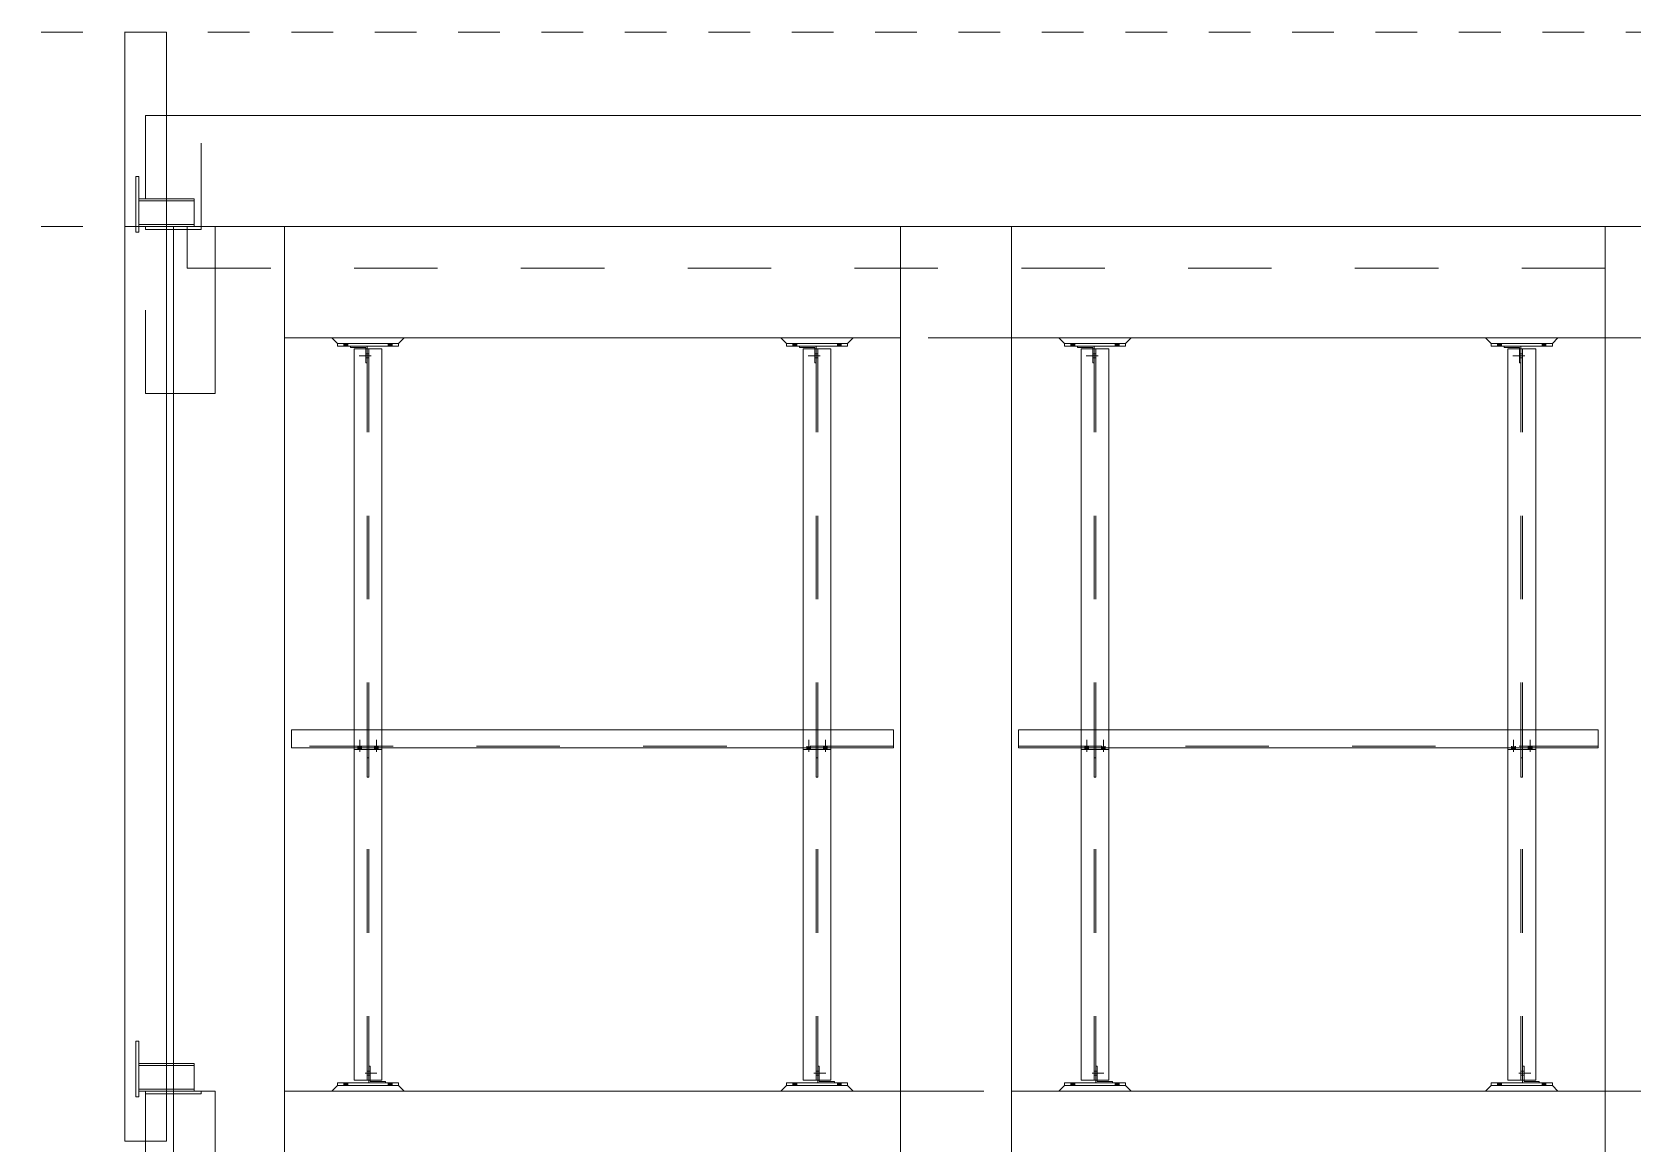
# Model space of a CAD drawing. Header units: millimetres. Extents: x 663313 to 1226001, y 1431724 to 1620898.
# Drawn here: x 663626.35 to 663632.11, y 1524679.43 to 1524683.43 of the extents above; entities that cross this region are included whole.
import ezdxf

# ---------------------------------------------------------------- set-up
doc = ezdxf.new("R2010")
doc.units = ezdxf.units.MM
for name, pattern in [('XKITLINE00', [0]), ('XKITLINE01', [4, 1, -1, 1, -1]), ('XKITLINE02', [4, 2, -2])]:
    doc.linetypes.add(name, pattern=pattern)
for name, color, linetype, lineweight in [('Bolt', 7, 'Continuous', 0), ('Part', 7, 'Continuous', 0), ('S-GRID', 7, 'Continuous', 9)]:
    doc.layers.add(name, color=color, linetype=linetype, lineweight=lineweight)

# ---------------------------------------------------------------- blocks, each defined once
blk = doc.blocks.new('*A20322505')
at = {"layer": 'S-GRID', "color": 7, "linetype": 'XKITLINE01', "lineweight": 0}
blk.add_line((486.810012, 230.525023), (601.986223, 230.525023), dxfattribs=at)
blk = doc.blocks.new('*A20332506')
at = {"layer": 'S-GRID', "color": 7, "linetype": 'XKITLINE01', "lineweight": 0}
blk.add_line((486.810012, 225.858356), (601.986223, 225.858356), dxfattribs=at)
blk = doc.blocks.new('*A20342507')
at = {"layer": 'Part', "color": 7, "linetype": 'XKITLINE02', "lineweight": 0}
for p, q in [((506.31605, 225.858356), (506.31605, 224.858356)), ((583.982697, 225.858356), (506.31605, 225.858356)), ((506.31605, 224.858356), (583.982697, 224.858356))]:
    blk.add_line(p, q, dxfattribs=at)
blk = doc.blocks.new('*A20352508')
at = {"layer": 'Part', "color": 7, "linetype": 'XKITLINE02', "lineweight": 0}
for p, q in [((505.31605, 228.525023), (505.31605, 225.858356)), ((505.31605, 228.525023), (505.81603, 228.525023)), ((506.649397, 228.525023), (506.649389, 228.525023)), ((506.649389, 225.858356), (506.649389, 228.525023)), ((505.316064, 225.858356), (505.31605, 225.858356)), ((505.31605, 225.858356), (505.81603, 225.858356)), ((506.649397, 225.858356), (506.649389, 225.858356)), ((526.082717, 225.858356), (523.41605, 225.858356))]:
    blk.add_line(p, q, dxfattribs=at)
at = {"layer": 'Part', "color": 7, "linetype": 'XKITLINE00', "lineweight": 0}
for p, q in [((565.816016, 228.525023), (505.81603, 228.525023)), ((505.81603, 225.858356), (523.41605, 225.858356)), ((565.816016, 225.858356), (526.082717, 225.858356))]:
    blk.add_line(p, q, dxfattribs=at)
blk = doc.blocks.new('*A20362509')
at = {"layer": 'Part', "color": 7, "linetype": 'XKITLINE00', "lineweight": 0}
for p, q in [((508.64945, 225.858356), (523.41605, 225.858356)), ((508.64945, 225.858356), (508.64945, 223.191689)), ((565.816016, 225.858356), (526.082717, 225.858356)), ((508.64945, 223.191689), (523.41605, 223.191689)), ((565.816016, 223.191689), (526.082717, 223.191689))]:
    blk.add_line(p, q, dxfattribs=at)
at = {"layer": 'Part', "color": 7, "linetype": 'XKITLINE02', "lineweight": 0}
for p, q in [((523.41605, 225.858356), (583.982697, 225.858356)), ((523.41605, 225.858356), (526.082717, 225.858356)), ((526.082717, 223.191689), (523.41605, 223.191689))]:
    blk.add_line(p, q, dxfattribs=at)
blk = doc.blocks.new('*A20372510')
at = {"layer": 'Part', "color": 7, "linetype": 'XKITLINE00', "lineweight": 0}
for p, q in [((523.249383, 213.791689), (508.81605, 213.791689)), ((508.81605, 213.791689), (508.81605, 213.358356)), ((523.249383, 213.791689), (523.249383, 213.358356)), ((523.249383, 213.358356), (508.81605, 213.358356))]:
    blk.add_line(p, q, dxfattribs=at)
at = {"layer": 'Part', "color": 7, "linetype": 'XKITLINE02', "lineweight": 0}
blk.add_line((523.249383, 213.398356), (508.81605, 213.398356), dxfattribs=at)
blk = doc.blocks.new('*A20392512')
at = {"layer": 'Part', "color": 7, "linetype": 'XKITLINE00', "lineweight": 0}
for p, q in [((508.649433, 205.125023), (508.649433, 202.458356)), ((508.649433, 205.125023), (523.41605, 205.125023)), ((565.816016, 205.125023), (526.082717, 205.125023))]:
    blk.add_line(p, q, dxfattribs=at)
at = {"layer": 'Part', "color": 7, "linetype": 'XKITLINE02', "lineweight": 0}
blk.add_line((523.41605, 205.125023), (526.082717, 205.125023), dxfattribs=at)
blk = doc.blocks.new('*A20402513')
at = {"layer": 'Part', "color": 7, "linetype": 'XKITLINE00', "lineweight": 0}
for p, q in [((510.316116, 222.925023), (510.982783, 222.925023)), ((510.316116, 222.925023), (510.316116, 213.791689)), ((510.982783, 222.925023), (510.982783, 213.791689)), ((510.316116, 213.318356), (510.316116, 205.391689)), ((510.982783, 213.318356), (510.982783, 205.391689)), ((510.316116, 205.391689), (510.982783, 205.391689))]:
    blk.add_line(p, q, dxfattribs=at)
at = {"layer": 'Part', "color": 7, "linetype": 'XKITLINE02', "lineweight": 0}
for p, q in [((510.62945, 222.925023), (510.62945, 205.391689)), ((510.66945, 222.925023), (510.66945, 205.391689)), ((510.316116, 213.791689), (510.316116, 213.318356)), ((510.982783, 213.791689), (510.982783, 213.318356))]:
    blk.add_line(p, q, dxfattribs=at)
blk = doc.blocks.new('*A20412514')
at = {"layer": 'Part', "color": 7, "linetype": 'XKITLINE00', "lineweight": 0}
for p, q in [((521.082717, 222.925023), (521.749383, 222.925023)), ((521.082717, 222.925023), (521.082717, 213.791689)), ((521.749383, 222.925023), (521.749383, 213.791689)), ((521.082717, 213.318356), (521.082717, 205.391689)), ((521.749383, 213.318356), (521.749383, 205.391689)), ((521.082717, 205.391689), (521.749383, 205.391689))]:
    blk.add_line(p, q, dxfattribs=at)
at = {"layer": 'Part', "color": 7, "linetype": 'XKITLINE02', "lineweight": 0}
for p, q in [((521.39605, 222.925023), (521.39605, 205.391689)), ((521.43605, 222.925023), (521.43605, 205.391689)), ((521.082717, 213.791689), (521.082717, 213.318356)), ((521.749383, 213.791689), (521.749383, 213.318356))]:
    blk.add_line(p, q, dxfattribs=at)
blk = doc.blocks.new('*A20432516')
at = {"layer": 'Part', "color": 7, "linetype": 'XKITLINE00', "lineweight": 0}
for p, q in [((528.416067, 222.925023), (527.7494, 222.925023)), ((527.7494, 222.925023), (527.7494, 213.791689)), ((528.416067, 222.925023), (528.416067, 213.791689)), ((527.7494, 213.318356), (527.7494, 205.391689)), ((528.416067, 213.318356), (528.416067, 205.391689)), ((528.416067, 205.391689), (527.7494, 205.391689))]:
    blk.add_line(p, q, dxfattribs=at)
at = {"layer": 'Part', "color": 7, "linetype": 'XKITLINE02', "lineweight": 0}
for p, q in [((528.062734, 222.925023), (528.062734, 205.391689)), ((528.102734, 222.925023), (528.102734, 205.391689)), ((527.7494, 213.791689), (527.7494, 213.318356)), ((528.416067, 213.791689), (528.416067, 213.318356))]:
    blk.add_line(p, q, dxfattribs=at)
blk = doc.blocks.new('*A20452518')
at = {"layer": 'Part', "color": 7, "linetype": 'XKITLINE00', "lineweight": 0}
for p, q in [((537.982717, 222.925023), (537.982717, 213.791689)), ((538.649384, 222.925023), (537.982717, 222.925023)), ((538.649384, 222.925023), (538.649384, 213.791689)), ((537.982717, 213.318356), (537.982717, 205.391689)), ((538.649384, 213.318356), (538.649384, 205.391689)), ((538.649384, 205.391689), (537.982717, 205.391689))]:
    blk.add_line(p, q, dxfattribs=at)
at = {"layer": 'Part', "color": 7, "linetype": 'XKITLINE02', "lineweight": 0}
for p, q in [((538.296051, 222.925023), (538.296051, 205.391689)), ((538.336051, 222.925023), (538.336051, 205.391689)), ((537.982717, 213.791689), (537.982717, 213.318356)), ((538.649384, 213.791689), (538.649384, 213.318356))]:
    blk.add_line(p, q, dxfattribs=at)
blk = doc.blocks.new('*A20482521')
at = {"layer": 'Part', "color": 7, "linetype": 'XKITLINE00', "lineweight": 0}
for p, q in [((523.41605, 225.858356), (523.41605, 163.791689)), ((526.082717, 225.858356), (523.41605, 225.858356)), ((526.082717, 225.858356), (526.082717, 163.791689))]:
    blk.add_line(p, q, dxfattribs=at)
blk = doc.blocks.new('*A20502523')
at = {"layer": 'Part', "color": 7, "linetype": 'XKITLINE00', "lineweight": 0}
for p, q in [((505.982716, 225.858356), (505.982716, 163.791689)), ((508.649383, 225.858356), (505.982716, 225.858356)), ((508.649383, 163.791689), (508.649383, 225.858356))]:
    blk.add_line(p, q, dxfattribs=at)
blk = doc.blocks.new('*A20522525')
at = {"layer": 'Part', "color": 7, "linetype": 'XKITLINE00', "lineweight": 0}
for p, q in [((504.81603, 230.525023), (504.81603, 203.925023)), ((505.81603, 230.525023), (504.81603, 230.525023)), ((505.81603, 203.925023), (505.81603, 230.525023)), ((504.81603, 203.925023), (505.81603, 203.925023))]:
    blk.add_line(p, q, dxfattribs=at)
blk = doc.blocks.new('*A20542527')
at = {"layer": 'Part', "color": 7, "linetype": 'XKITLINE00', "lineweight": 0}
for p, q in [((540.316051, 225.858356), (540.316051, 163.791689)), ((542.982717, 225.858356), (540.316051, 225.858356))]:
    blk.add_line(p, q, dxfattribs=at)
blk = doc.blocks.new('*A21182591')
at = {"layer": 'Part', "color": 7, "linetype": 'XKITLINE00', "lineweight": 0}
for p, q in [((509.916116, 205.325023), (511.382783, 205.325023)), ((509.916116, 205.325023), (509.916116, 205.258356)), ((509.916116, 205.258356), (511.382783, 205.258356)), ((511.382783, 205.258356), (511.382783, 205.325023))]:
    blk.add_line(p, q, dxfattribs=at)
blk = doc.blocks.new('*A21192592')
at = {"layer": 'Part', "color": 7, "linetype": 'XKITLINE00', "lineweight": 0}
for p, q in [((509.916116, 205.258356), (509.782783, 205.125023)), ((511.382783, 205.258356), (509.916116, 205.258356)), ((511.516116, 205.125023), (511.382783, 205.258356))]:
    blk.add_line(p, q, dxfattribs=at)
at = {"layer": 'Part', "color": 7, "linetype": 'XKITLINE02', "lineweight": 0}
blk.add_line((509.782783, 205.125023), (511.516116, 205.125023), dxfattribs=at)
blk = doc.blocks.new('*A21202593')
at = {"layer": 'Part', "color": 7, "linetype": 'XKITLINE02', "lineweight": 0}
for p, q in [((510.66945, 205.391689), (510.66945, 205.725023)), ((510.66945, 205.725023), (510.702783, 205.725023)), ((510.702783, 205.725023), (510.702783, 205.391689)), ((511.06945, 205.325023), (510.66945, 205.325023))]:
    blk.add_line(p, q, dxfattribs=at)
at = {"layer": 'Part', "color": 7, "linetype": 'XKITLINE00', "lineweight": 0}
for p, q in [((510.66945, 205.325023), (510.66945, 205.391689)), ((510.702783, 205.391689), (510.702783, 205.358356)), ((510.702783, 205.358356), (511.06945, 205.358356)), ((511.06945, 205.358356), (511.06945, 205.325023))]:
    blk.add_line(p, q, dxfattribs=at)
blk = doc.blocks.new('*A21212594')
at = {"layer": 'Bolt', "color": 7, "linetype": 'XKITLINE02', "lineweight": 0}
for p, q in [((510.57665, 205.558356), (510.862783, 205.558356)), ((510.62945, 205.605023), (510.66945, 205.605023)), ((510.62945, 205.511689), (510.66945, 205.511689)), ((510.66945, 205.605023), (510.702783, 205.605023)), ((510.66945, 205.511689), (510.702783, 205.511689))]:
    blk.add_line(p, q, dxfattribs=at)
blk = doc.blocks.new('*A21222595')
at = {"layer": 'Bolt'}
for points in [[(510.069, 205.258), (510.069, 205.325), (510.163, 205.325), (510.163, 205.258)], [(511.136, 205.258), (511.136, 205.325), (511.229, 205.325), (511.229, 205.258)]]:
    blk.add_hatch(color=7, dxfattribs=at).paths.add_polyline_path(points, flags=17)
at = {"layer": 'Bolt', "color": 7, "linetype": 'XKITLINE00', "lineweight": 0}
for p, q in [((510.069, 205.258), (510.069, 205.325)), ((510.116, 205.258), (510.116, 205.325)), ((510.163, 205.258), (510.163, 205.325)), ((511.136, 205.258), (511.136, 205.325)), ((511.183, 205.258), (511.183, 205.325)), ((511.229, 205.258), (511.229, 205.325))]:
    blk.add_line(p, q, dxfattribs=at)
blk = doc.blocks.new('*A21232596')
at = {"layer": 'Part', "color": 7, "linetype": 'XKITLINE00', "lineweight": 0}
for p, q in [((520.682717, 205.325023), (522.149383, 205.325023)), ((520.682717, 205.325023), (520.682717, 205.258356)), ((520.682717, 205.258356), (522.149383, 205.258356)), ((522.149383, 205.258356), (522.149383, 205.325023))]:
    blk.add_line(p, q, dxfattribs=at)
blk = doc.blocks.new('*A21242597')
at = {"layer": 'Part', "color": 7, "linetype": 'XKITLINE00', "lineweight": 0}
for p, q in [((520.682717, 205.258356), (520.549383, 205.125023)), ((522.149383, 205.258356), (520.682717, 205.258356)), ((522.282717, 205.125023), (522.149383, 205.258356))]:
    blk.add_line(p, q, dxfattribs=at)
at = {"layer": 'Part', "color": 7, "linetype": 'XKITLINE02', "lineweight": 0}
blk.add_line((520.549383, 205.125023), (522.282717, 205.125023), dxfattribs=at)
blk = doc.blocks.new('*A21252598')
at = {"layer": 'Part', "color": 7, "linetype": 'XKITLINE02', "lineweight": 0}
for p, q in [((521.43605, 205.391689), (521.43605, 205.725023)), ((521.43605, 205.725023), (521.469383, 205.725023)), ((521.469383, 205.725023), (521.469383, 205.391689)), ((521.83605, 205.325023), (521.43605, 205.325023))]:
    blk.add_line(p, q, dxfattribs=at)
at = {"layer": 'Part', "color": 7, "linetype": 'XKITLINE00', "lineweight": 0}
for p, q in [((521.43605, 205.325023), (521.43605, 205.391689)), ((521.469383, 205.391689), (521.469383, 205.358356)), ((521.469383, 205.358356), (521.83605, 205.358356)), ((521.83605, 205.358356), (521.83605, 205.325023))]:
    blk.add_line(p, q, dxfattribs=at)
blk = doc.blocks.new('*A21262599')
at = {"layer": 'Bolt', "color": 7, "linetype": 'XKITLINE02', "lineweight": 0}
for p, q in [((521.34325, 205.558356), (521.629383, 205.558356)), ((521.39605, 205.605023), (521.43605, 205.605023)), ((521.39605, 205.511689), (521.43605, 205.511689)), ((521.43605, 205.605023), (521.469383, 205.605023)), ((521.43605, 205.511689), (521.469383, 205.511689))]:
    blk.add_line(p, q, dxfattribs=at)
blk = doc.blocks.new('*A21272600')
at = {"layer": 'Bolt'}
for points in [[(520.836, 205.258), (520.836, 205.325), (520.929, 205.325), (520.929, 205.258)], [(521.903, 205.258), (521.903, 205.325), (521.996, 205.325), (521.996, 205.258)]]:
    blk.add_hatch(color=7, dxfattribs=at).paths.add_polyline_path(points, flags=17)
at = {"layer": 'Bolt', "color": 7, "linetype": 'XKITLINE00', "lineweight": 0}
for p, q in [((520.836, 205.258), (520.836, 205.325)), ((520.883, 205.258), (520.883, 205.325)), ((520.929, 205.258), (520.929, 205.325)), ((521.903, 205.258), (521.903, 205.325)), ((521.949, 205.258), (521.949, 205.325)), ((521.996, 205.258), (521.996, 205.325))]:
    blk.add_line(p, q, dxfattribs=at)
blk = doc.blocks.new('*A21882661')
at = {"layer": 'Part', "color": 7, "linetype": 'XKITLINE02', "lineweight": 0}
for p, q in [((505.31605, 205.125023), (505.81603, 205.125023)), ((505.31605, 205.125023), (505.31605, 203.925023)), ((505.31605, 203.791689), (505.31605, 199.791689)), ((505.31605, 199.791689), (505.81603, 199.791689))]:
    blk.add_line(p, q, dxfattribs=at)
at = {"layer": 'Part', "color": 7, "linetype": 'XKITLINE00', "lineweight": 0}
for p, q in [((505.81603, 205.125023), (506.982717, 205.125023)), ((506.982717, 199.791689), (506.982717, 205.125023)), ((505.31605, 203.925023), (505.31605, 203.791689)), ((505.81603, 199.791689), (506.982717, 199.791689))]:
    blk.add_line(p, q, dxfattribs=at)
blk = doc.blocks.new('*A22012674')
at = {"layer": 'Part', "color": 7, "linetype": 'XKITLINE02', "lineweight": 0}
for p, q in [((506.649363, 205.125023), (505.31603, 205.125023)), ((505.31603, 205.058356), (505.31603, 205.125023)), ((506.649363, 205.058356), (505.31603, 205.058356)), ((506.649363, 205.058356), (506.649363, 205.125023))]:
    blk.add_line(p, q, dxfattribs=at)
blk = doc.blocks.new('*A22022675')
at = {"layer": 'Part', "color": 7, "linetype": 'XKITLINE02', "lineweight": 0}
for p, q in [((505.149363, 206.325023), (505.082697, 206.325023)), ((505.082697, 206.325023), (505.082697, 204.991689)), ((505.149363, 204.991689), (505.149363, 206.325023)), ((505.082697, 204.991689), (505.149363, 204.991689))]:
    blk.add_line(p, q, dxfattribs=at)
blk = doc.blocks.new('*A22032676')
at = {"layer": 'Part', "color": 7, "linetype": 'XKITLINE02', "lineweight": 0}
for p, q in [((505.149363, 205.791689), (505.149363, 205.125023)), ((505.149363, 205.791689), (505.81603, 205.791689)), ((505.982716, 205.791689), (506.482696, 205.791689)), ((506.482696, 205.791689), (506.482696, 205.125023)), ((505.149363, 205.741689), (506.482696, 205.741689)), ((505.149363, 205.175023), (506.482696, 205.175023)), ((506.482696, 205.125023), (505.149363, 205.125023))]:
    blk.add_line(p, q, dxfattribs=at)
at = {"layer": 'Part', "color": 7, "linetype": 'XKITLINE00', "lineweight": 0}
blk.add_line((505.81603, 205.791689), (505.982716, 205.791689), dxfattribs=at)
blk = doc.blocks.new('*A22092682')
at = {"layer": 'Part', "color": 7, "linetype": 'XKITLINE02', "lineweight": 0}
for p, q in [((505.31605, 225.858356), (505.81603, 225.858356)), ((505.31605, 221.858356), (505.31605, 225.858356)), ((505.31605, 221.858356), (505.81603, 221.858356))]:
    blk.add_line(p, q, dxfattribs=at)
at = {"layer": 'Part', "color": 7, "linetype": 'XKITLINE00', "lineweight": 0}
for p, q in [((505.81603, 225.858356), (506.982716, 225.858356)), ((506.982716, 221.858356), (506.982716, 225.858356)), ((505.81603, 221.858356), (506.982716, 221.858356))]:
    blk.add_line(p, q, dxfattribs=at)
blk = doc.blocks.new('*A22102683')
at = {"layer": 'Part', "color": 7, "linetype": 'XKITLINE00', "lineweight": 0}
for p, q in [((510.316116, 213.318356), (510.316116, 213.358356)), ((510.982783, 213.318356), (510.316116, 213.318356)), ((510.982783, 213.358356), (510.982783, 213.318356))]:
    blk.add_line(p, q, dxfattribs=at)
at = {"layer": 'Part', "color": 7, "linetype": 'XKITLINE02', "lineweight": 0}
blk.add_line((510.316116, 213.358356), (510.982783, 213.358356), dxfattribs=at)
blk = doc.blocks.new('*A22112684')
at = {"layer": 'Part', "color": 7, "linetype": 'XKITLINE00', "lineweight": 0}
for p, q in [((510.62945, 213.318356), (510.66945, 213.318356)), ((510.62945, 213.318356), (510.62945, 212.651689)), ((510.62945, 213.118356), (510.66945, 213.118356)), ((510.66945, 213.318356), (510.66945, 212.651689)), ((510.62945, 212.651689), (510.66945, 212.651689))]:
    blk.add_line(p, q, dxfattribs=at)
blk = doc.blocks.new('*A22122685')
at = {"layer": 'Bolt'}
for points in [[(510.403, 213.358), (510.403, 213.398), (510.496, 213.398), (510.496, 213.358)], [(510.403, 213.318), (510.403, 213.358), (510.496, 213.358), (510.496, 213.318)], [(510.803, 213.358), (510.803, 213.398), (510.896, 213.398), (510.896, 213.358)], [(510.803, 213.318), (510.803, 213.358), (510.896, 213.358), (510.896, 213.318)]]:
    blk.add_hatch(color=7, dxfattribs=at).paths.add_polyline_path(points, flags=17)
at = {"layer": 'Bolt', "color": 7, "linetype": 'XKITLINE00', "lineweight": 0}
for p, q in [((510.449, 213.266), (510.449, 213.552)), ((510.849, 213.266), (510.849, 213.552)), ((510.403, 213.358), (510.403, 213.398)), ((510.403, 213.318), (510.403, 213.358)), ((510.496, 213.358), (510.496, 213.398)), ((510.496, 213.318), (510.496, 213.358)), ((510.803, 213.358), (510.803, 213.398)), ((510.803, 213.318), (510.803, 213.358)), ((510.896, 213.358), (510.896, 213.398)), ((510.896, 213.318), (510.896, 213.358))]:
    blk.add_line(p, q, dxfattribs=at)
blk = doc.blocks.new('*A22132686')
at = {"layer": 'Part', "color": 7, "linetype": 'XKITLINE00', "lineweight": 0}
for p, q in [((521.082717, 213.318356), (521.082717, 213.358356)), ((521.749383, 213.318356), (521.082717, 213.318356)), ((521.749383, 213.358356), (521.749383, 213.318356))]:
    blk.add_line(p, q, dxfattribs=at)
at = {"layer": 'Part', "color": 7, "linetype": 'XKITLINE02', "lineweight": 0}
blk.add_line((521.082717, 213.358356), (521.749383, 213.358356), dxfattribs=at)
blk = doc.blocks.new('*A22142687')
at = {"layer": 'Part', "color": 7, "linetype": 'XKITLINE00', "lineweight": 0}
for p, q in [((521.39605, 213.318356), (521.43605, 213.318356)), ((521.39605, 213.318356), (521.39605, 212.651689)), ((521.39605, 213.118356), (521.43605, 213.118356)), ((521.43605, 213.318356), (521.43605, 212.651689)), ((521.39605, 212.651689), (521.43605, 212.651689))]:
    blk.add_line(p, q, dxfattribs=at)
blk = doc.blocks.new('*A22152688')
at = {"layer": 'Bolt'}
for points in [[(521.169, 213.358), (521.169, 213.398), (521.263, 213.398), (521.263, 213.358)], [(521.169, 213.318), (521.169, 213.358), (521.263, 213.358), (521.263, 213.318)], [(521.569, 213.358), (521.569, 213.398), (521.663, 213.398), (521.663, 213.358)], [(521.569, 213.318), (521.569, 213.358), (521.663, 213.358), (521.663, 213.318)]]:
    blk.add_hatch(color=7, dxfattribs=at).paths.add_polyline_path(points, flags=17)
at = {"layer": 'Bolt', "color": 7, "linetype": 'XKITLINE00', "lineweight": 0}
for p, q in [((521.216, 213.266), (521.216, 213.552)), ((521.616, 213.266), (521.616, 213.552)), ((521.169, 213.358), (521.169, 213.398)), ((521.169, 213.318), (521.169, 213.358)), ((521.263, 213.358), (521.263, 213.398)), ((521.263, 213.318), (521.263, 213.358)), ((521.569, 213.358), (521.569, 213.398)), ((521.569, 213.318), (521.569, 213.358)), ((521.663, 213.358), (521.663, 213.398)), ((521.663, 213.318), (521.663, 213.358))]:
    blk.add_line(p, q, dxfattribs=at)
blk = doc.blocks.new('*A22162689')
at = {"layer": 'Part', "color": 7, "linetype": 'XKITLINE02', "lineweight": 0}
for p, q in [((505.149363, 226.525023), (505.149363, 225.858356)), ((506.482696, 226.525023), (505.149363, 226.525023)), ((506.482696, 226.525023), (506.482696, 225.858356)), ((505.149363, 226.475023), (506.482696, 226.475023)), ((505.149363, 225.908356), (506.482696, 225.908356)), ((506.482696, 225.858356), (505.149363, 225.858356))]:
    blk.add_line(p, q, dxfattribs=at)
blk = doc.blocks.new('*A22172690')
at = {"layer": 'Part', "color": 7, "linetype": 'XKITLINE02', "lineweight": 0}
for p, q in [((505.149363, 227.058356), (505.082697, 227.058356)), ((505.082697, 227.058356), (505.082697, 225.725023)), ((505.149363, 225.725023), (505.149363, 227.058356)), ((505.082697, 225.725023), (505.149363, 225.725023))]:
    blk.add_line(p, q, dxfattribs=at)
blk = doc.blocks.new('*A22182691')
at = {"layer": 'Part', "color": 7, "linetype": 'XKITLINE02', "lineweight": 0}
for p, q in [((506.649363, 225.858356), (505.31603, 225.858356)), ((505.31603, 225.791689), (505.31603, 225.858356)), ((506.649363, 225.791689), (505.31603, 225.791689)), ((506.649363, 225.791689), (506.649363, 225.858356))]:
    blk.add_line(p, q, dxfattribs=at)
blk = doc.blocks.new('*A22192692')
at = {"layer": 'Part', "color": 7, "linetype": 'XKITLINE00', "lineweight": 0}
for p, q in [((511.382783, 223.058356), (509.916116, 223.058356)), ((509.916116, 223.058356), (509.916116, 222.991689)), ((511.382783, 223.058356), (511.382783, 222.991689)), ((509.916116, 222.991689), (511.382783, 222.991689))]:
    blk.add_line(p, q, dxfattribs=at)
blk = doc.blocks.new('*A22202693')
at = {"layer": 'Part', "color": 7, "linetype": 'XKITLINE00', "lineweight": 0}
for p, q in [((509.782783, 223.191689), (509.916116, 223.058356)), ((511.382783, 223.058356), (509.916116, 223.058356)), ((511.516116, 223.191689), (511.382783, 223.058356))]:
    blk.add_line(p, q, dxfattribs=at)
at = {"layer": 'Part', "color": 7, "linetype": 'XKITLINE02', "lineweight": 0}
blk.add_line((511.516116, 223.191689), (509.782783, 223.191689), dxfattribs=at)
blk = doc.blocks.new('*A22212694')
at = {"layer": 'Part', "color": 7, "linetype": 'XKITLINE00', "lineweight": 0}
for p, q in [((510.22945, 222.991689), (510.22945, 222.958356)), ((510.596116, 222.958356), (510.22945, 222.958356)), ((510.596116, 222.925023), (510.596116, 222.958356)), ((510.62945, 222.991689), (510.62945, 222.925023))]:
    blk.add_line(p, q, dxfattribs=at)
at = {"layer": 'Part', "color": 7, "linetype": 'XKITLINE02', "lineweight": 0}
for p, q in [((510.22945, 222.991689), (510.62945, 222.991689)), ((510.596116, 222.925023), (510.596116, 222.591689)), ((510.62945, 222.925023), (510.62945, 222.591689)), ((510.596116, 222.591689), (510.62945, 222.591689))]:
    blk.add_line(p, q, dxfattribs=at)
blk = doc.blocks.new('*A22222695')
at = {"layer": 'Bolt', "color": 7, "linetype": 'XKITLINE02', "lineweight": 0}
for p, q in [((510.72225, 222.758356), (510.436116, 222.758356)), ((510.62945, 222.805023), (510.596116, 222.805023)), ((510.62945, 222.711689), (510.596116, 222.711689)), ((510.66945, 222.805023), (510.62945, 222.805023)), ((510.66945, 222.711689), (510.62945, 222.711689))]:
    blk.add_line(p, q, dxfattribs=at)
blk = doc.blocks.new('*A22232696')
at = {"layer": 'Bolt'}
for points in [[(510.163, 223.058), (510.163, 222.992), (510.069, 222.992), (510.069, 223.058)], [(511.229, 223.058), (511.229, 222.992), (511.136, 222.992), (511.136, 223.058)]]:
    blk.add_hatch(color=7, dxfattribs=at).paths.add_polyline_path(points, flags=17)
at = {"layer": 'Bolt', "color": 7, "linetype": 'XKITLINE00', "lineweight": 0}
for p, q in [((510.069, 223.058), (510.069, 222.992)), ((510.116, 223.058), (510.116, 222.992)), ((510.163, 223.058), (510.163, 222.992)), ((511.136, 223.058), (511.136, 222.992)), ((511.183, 223.058), (511.183, 222.992)), ((511.229, 223.058), (511.229, 222.992))]:
    blk.add_line(p, q, dxfattribs=at)
blk = doc.blocks.new('*A22242697')
at = {"layer": 'Part', "color": 7, "linetype": 'XKITLINE00', "lineweight": 0}
for p, q in [((522.149383, 223.058356), (520.682717, 223.058356)), ((520.682717, 223.058356), (520.682717, 222.991689)), ((522.149383, 223.058356), (522.149383, 222.991689)), ((520.682717, 222.991689), (522.149383, 222.991689))]:
    blk.add_line(p, q, dxfattribs=at)
blk = doc.blocks.new('*A22252698')
at = {"layer": 'Part', "color": 7, "linetype": 'XKITLINE00', "lineweight": 0}
for p, q in [((520.549383, 223.191689), (520.682717, 223.058356)), ((522.149383, 223.058356), (520.682717, 223.058356)), ((522.282717, 223.191689), (522.149383, 223.058356))]:
    blk.add_line(p, q, dxfattribs=at)
at = {"layer": 'Part', "color": 7, "linetype": 'XKITLINE02', "lineweight": 0}
blk.add_line((522.282717, 223.191689), (520.549383, 223.191689), dxfattribs=at)
blk = doc.blocks.new('*A22262699')
at = {"layer": 'Part', "color": 7, "linetype": 'XKITLINE00', "lineweight": 0}
for p, q in [((520.99605, 222.991689), (520.99605, 222.958356)), ((521.362717, 222.958356), (520.99605, 222.958356)), ((521.362717, 222.925023), (521.362717, 222.958356)), ((521.39605, 222.991689), (521.39605, 222.925023))]:
    blk.add_line(p, q, dxfattribs=at)
at = {"layer": 'Part', "color": 7, "linetype": 'XKITLINE02', "lineweight": 0}
for p, q in [((520.99605, 222.991689), (521.39605, 222.991689)), ((521.362717, 222.925023), (521.362717, 222.591689)), ((521.39605, 222.925023), (521.39605, 222.591689)), ((521.362717, 222.591689), (521.39605, 222.591689))]:
    blk.add_line(p, q, dxfattribs=at)
blk = doc.blocks.new('*A22272700')
at = {"layer": 'Bolt', "color": 7, "linetype": 'XKITLINE02', "lineweight": 0}
for p, q in [((521.48885, 222.758356), (521.202717, 222.758356)), ((521.39605, 222.805023), (521.362717, 222.805023)), ((521.39605, 222.711689), (521.362717, 222.711689)), ((521.43605, 222.805023), (521.39605, 222.805023)), ((521.43605, 222.711689), (521.39605, 222.711689))]:
    blk.add_line(p, q, dxfattribs=at)
blk = doc.blocks.new('*A22282701')
at = {"layer": 'Bolt'}
for points in [[(520.929, 223.058), (520.929, 222.992), (520.836, 222.992), (520.836, 223.058)], [(521.996, 223.058), (521.996, 222.992), (521.903, 222.992), (521.903, 223.058)]]:
    blk.add_hatch(color=7, dxfattribs=at).paths.add_polyline_path(points, flags=17)
at = {"layer": 'Bolt', "color": 7, "linetype": 'XKITLINE00', "lineweight": 0}
for p, q in [((520.836, 223.058), (520.836, 222.992)), ((520.883, 223.058), (520.883, 222.992)), ((520.929, 223.058), (520.929, 222.992)), ((521.903, 223.058), (521.903, 222.992)), ((521.949, 223.058), (521.949, 222.992)), ((521.996, 223.058), (521.996, 222.992))]:
    blk.add_line(p, q, dxfattribs=at)
blk = doc.blocks.new('*A23462819')
at = {"layer": 'Bolt'}
for points in [[(527.503, 205.258), (527.503, 205.325), (527.596, 205.325), (527.596, 205.258)], [(528.569, 205.258), (528.569, 205.325), (528.663, 205.325), (528.663, 205.258)]]:
    blk.add_hatch(color=7, dxfattribs=at).paths.add_polyline_path(points, flags=17)
at = {"layer": 'Bolt', "color": 7, "linetype": 'XKITLINE00', "lineweight": 0}
for p, q in [((527.503, 205.258), (527.503, 205.325)), ((527.549, 205.258), (527.549, 205.325)), ((527.596, 205.258), (527.596, 205.325)), ((528.569, 205.258), (528.569, 205.325)), ((528.616, 205.258), (528.616, 205.325)), ((528.663, 205.258), (528.663, 205.325))]:
    blk.add_line(p, q, dxfattribs=at)
blk = doc.blocks.new('*A23472820')
at = {"layer": 'Bolt', "color": 7, "linetype": 'XKITLINE02', "lineweight": 0}
for p, q in [((528.009934, 205.558356), (528.296067, 205.558356)), ((528.062734, 205.605023), (528.102734, 205.605023)), ((528.062734, 205.511689), (528.102734, 205.511689)), ((528.102734, 205.605023), (528.136067, 205.605023)), ((528.102734, 205.511689), (528.136067, 205.511689))]:
    blk.add_line(p, q, dxfattribs=at)
blk = doc.blocks.new('*A23482821')
at = {"layer": 'Part', "color": 7, "linetype": 'XKITLINE02', "lineweight": 0}
for p, q in [((528.102734, 205.391689), (528.102734, 205.725023)), ((528.102734, 205.725023), (528.136067, 205.725023)), ((528.136067, 205.725023), (528.136067, 205.391689)), ((528.502734, 205.325023), (528.102734, 205.325023))]:
    blk.add_line(p, q, dxfattribs=at)
at = {"layer": 'Part', "color": 7, "linetype": 'XKITLINE00', "lineweight": 0}
for p, q in [((528.102734, 205.325023), (528.102734, 205.391689)), ((528.136067, 205.391689), (528.136067, 205.358356)), ((528.136067, 205.358356), (528.502734, 205.358356)), ((528.502734, 205.358356), (528.502734, 205.325023))]:
    blk.add_line(p, q, dxfattribs=at)
blk = doc.blocks.new('*A23492822')
at = {"layer": 'Part', "color": 7, "linetype": 'XKITLINE00', "lineweight": 0}
for p, q in [((527.3494, 205.258356), (527.216067, 205.125023)), ((528.816067, 205.258356), (527.3494, 205.258356)), ((528.9494, 205.125023), (528.816067, 205.258356))]:
    blk.add_line(p, q, dxfattribs=at)
at = {"layer": 'Part', "color": 7, "linetype": 'XKITLINE02', "lineweight": 0}
blk.add_line((527.216067, 205.125023), (528.9494, 205.125023), dxfattribs=at)
blk = doc.blocks.new('*A23502823')
at = {"layer": 'Part', "color": 7, "linetype": 'XKITLINE00', "lineweight": 0}
for p, q in [((527.3494, 205.325023), (528.816067, 205.325023)), ((527.3494, 205.325023), (527.3494, 205.258356)), ((527.3494, 205.258356), (528.816067, 205.258356)), ((528.816067, 205.325023), (528.816067, 205.258356))]:
    blk.add_line(p, q, dxfattribs=at)
blk = doc.blocks.new('*A23612834')
at = {"layer": 'Bolt'}
for points in [[(537.736, 205.258), (537.736, 205.325), (537.829, 205.325), (537.829, 205.258)], [(538.803, 205.258), (538.803, 205.325), (538.896, 205.325), (538.896, 205.258)]]:
    blk.add_hatch(color=7, dxfattribs=at).paths.add_polyline_path(points, flags=17)
at = {"layer": 'Bolt', "color": 7, "linetype": 'XKITLINE00', "lineweight": 0}
for p, q in [((537.736, 205.258), (537.736, 205.325)), ((537.783, 205.258), (537.783, 205.325)), ((537.829, 205.258), (537.829, 205.325)), ((538.803, 205.258), (538.803, 205.325)), ((538.849, 205.258), (538.849, 205.325)), ((538.896, 205.258), (538.896, 205.325))]:
    blk.add_line(p, q, dxfattribs=at)
blk = doc.blocks.new('*A23622835')
at = {"layer": 'Bolt', "color": 7, "linetype": 'XKITLINE02', "lineweight": 0}
for p, q in [((538.243251, 205.558356), (538.529384, 205.558356)), ((538.296051, 205.605023), (538.336051, 205.605023)), ((538.296051, 205.511689), (538.336051, 205.511689)), ((538.336051, 205.605023), (538.369384, 205.605023)), ((538.336051, 205.511689), (538.369384, 205.511689))]:
    blk.add_line(p, q, dxfattribs=at)
blk = doc.blocks.new('*A23632836')
at = {"layer": 'Part', "color": 7, "linetype": 'XKITLINE02', "lineweight": 0}
for p, q in [((538.336051, 205.391689), (538.336051, 205.725023)), ((538.336051, 205.725023), (538.369384, 205.725023)), ((538.369384, 205.725023), (538.369384, 205.391689)), ((538.736051, 205.325023), (538.336051, 205.325023))]:
    blk.add_line(p, q, dxfattribs=at)
at = {"layer": 'Part', "color": 7, "linetype": 'XKITLINE00', "lineweight": 0}
for p, q in [((538.336051, 205.325023), (538.336051, 205.391689)), ((538.369384, 205.391689), (538.369384, 205.358356)), ((538.369384, 205.358356), (538.736051, 205.358356)), ((538.736051, 205.358356), (538.736051, 205.325023))]:
    blk.add_line(p, q, dxfattribs=at)
blk = doc.blocks.new('*A23642837')
at = {"layer": 'Part', "color": 7, "linetype": 'XKITLINE00', "lineweight": 0}
for p, q in [((537.582717, 205.258356), (537.449384, 205.125023)), ((539.049384, 205.258356), (537.582717, 205.258356)), ((539.182717, 205.125023), (539.049384, 205.258356))]:
    blk.add_line(p, q, dxfattribs=at)
at = {"layer": 'Part', "color": 7, "linetype": 'XKITLINE02', "lineweight": 0}
blk.add_line((537.449384, 205.125023), (539.182717, 205.125023), dxfattribs=at)
blk = doc.blocks.new('*A23652838')
at = {"layer": 'Part', "color": 7, "linetype": 'XKITLINE00', "lineweight": 0}
for p, q in [((537.582717, 205.325023), (539.049384, 205.325023)), ((537.582717, 205.325023), (537.582717, 205.258356)), ((537.582717, 205.258356), (539.049384, 205.258356)), ((539.049384, 205.325023), (539.049384, 205.258356))]:
    blk.add_line(p, q, dxfattribs=at)
blk = doc.blocks.new('*A24692942')
at = {"layer": 'Part', "color": 7, "linetype": 'XKITLINE00', "lineweight": 0}
for p, q in [((540.149384, 213.791689), (526.24925, 213.791689)), ((526.24925, 213.791689), (526.24925, 213.358356)), ((540.149384, 213.791689), (540.149384, 213.358356)), ((540.149384, 213.358356), (526.24925, 213.358356))]:
    blk.add_line(p, q, dxfattribs=at)
at = {"layer": 'Part', "color": 7, "linetype": 'XKITLINE02', "lineweight": 0}
blk.add_line((526.24925, 213.398356), (540.149384, 213.398356), dxfattribs=at)
blk = doc.blocks.new('*A24702943')
at = {"layer": 'Bolt'}
for points in [[(527.836, 213.358), (527.836, 213.398), (527.929, 213.398), (527.929, 213.358)], [(527.836, 213.318), (527.836, 213.358), (527.929, 213.358), (527.929, 213.318)], [(528.236, 213.358), (528.236, 213.398), (528.329, 213.398), (528.329, 213.358)], [(528.236, 213.318), (528.236, 213.358), (528.329, 213.358), (528.329, 213.318)]]:
    blk.add_hatch(color=7, dxfattribs=at).paths.add_polyline_path(points, flags=17)
at = {"layer": 'Bolt', "color": 7, "linetype": 'XKITLINE00', "lineweight": 0}
for p, q in [((527.883, 213.266), (527.883, 213.552)), ((528.283, 213.266), (528.283, 213.552)), ((527.836, 213.358), (527.836, 213.398)), ((527.836, 213.318), (527.836, 213.358)), ((527.929, 213.358), (527.929, 213.398)), ((527.929, 213.318), (527.929, 213.358)), ((528.236, 213.358), (528.236, 213.398)), ((528.236, 213.318), (528.236, 213.358)), ((528.329, 213.358), (528.329, 213.398)), ((528.329, 213.318), (528.329, 213.358))]:
    blk.add_line(p, q, dxfattribs=at)
blk = doc.blocks.new('*A24712944')
at = {"layer": 'Part', "color": 7, "linetype": 'XKITLINE00', "lineweight": 0}
for p, q in [((528.062734, 213.318356), (528.102734, 213.318356)), ((528.062734, 213.318356), (528.062734, 212.651689)), ((528.062734, 213.118356), (528.102734, 213.118356)), ((528.102734, 212.651689), (528.102734, 213.318356)), ((528.062734, 212.651689), (528.102734, 212.651689))]:
    blk.add_line(p, q, dxfattribs=at)
blk = doc.blocks.new('*A24722945')
at = {"layer": 'Part', "color": 7, "linetype": 'XKITLINE00', "lineweight": 0}
for p, q in [((527.7494, 213.318356), (527.7494, 213.358356)), ((528.416067, 213.318356), (527.7494, 213.318356)), ((528.416067, 213.358356), (528.416067, 213.318356))]:
    blk.add_line(p, q, dxfattribs=at)
at = {"layer": 'Part', "color": 7, "linetype": 'XKITLINE02', "lineweight": 0}
blk.add_line((527.7494, 213.358356), (528.416067, 213.358356), dxfattribs=at)
blk = doc.blocks.new('*A24762949')
at = {"layer": 'Part', "color": 7, "linetype": 'XKITLINE00', "lineweight": 0}
for p, q in [((537.982717, 213.318356), (537.982717, 213.358356)), ((538.649384, 213.318356), (537.982717, 213.318356)), ((538.649384, 213.358356), (538.649384, 213.318356))]:
    blk.add_line(p, q, dxfattribs=at)
at = {"layer": 'Part', "color": 7, "linetype": 'XKITLINE02', "lineweight": 0}
blk.add_line((537.982717, 213.358356), (538.649384, 213.358356), dxfattribs=at)
blk = doc.blocks.new('*A24772950')
at = {"layer": 'Part', "color": 7, "linetype": 'XKITLINE00', "lineweight": 0}
for p, q in [((538.296051, 213.318356), (538.336051, 213.318356)), ((538.296051, 213.318356), (538.296051, 212.651689)), ((538.296051, 213.118356), (538.336051, 213.118356)), ((538.336051, 212.651689), (538.336051, 213.318356)), ((538.296051, 212.651689), (538.336051, 212.651689))]:
    blk.add_line(p, q, dxfattribs=at)
blk = doc.blocks.new('*A24782951')
at = {"layer": 'Bolt'}
for points in [[(538.069, 213.358), (538.069, 213.398), (538.163, 213.398), (538.163, 213.358)], [(538.069, 213.318), (538.069, 213.358), (538.163, 213.358), (538.163, 213.318)], [(538.469, 213.358), (538.469, 213.398), (538.563, 213.398), (538.563, 213.358)], [(538.469, 213.318), (538.469, 213.358), (538.563, 213.358), (538.563, 213.318)]]:
    blk.add_hatch(color=7, dxfattribs=at).paths.add_polyline_path(points, flags=17)
at = {"layer": 'Bolt', "color": 7, "linetype": 'XKITLINE00', "lineweight": 0}
for p, q in [((538.116, 213.266), (538.116, 213.552)), ((538.516, 213.266), (538.516, 213.552)), ((538.069, 213.358), (538.069, 213.398)), ((538.069, 213.318), (538.069, 213.358)), ((538.163, 213.358), (538.163, 213.398)), ((538.163, 213.318), (538.163, 213.358)), ((538.469, 213.358), (538.469, 213.398)), ((538.469, 213.318), (538.469, 213.358)), ((538.563, 213.358), (538.563, 213.398)), ((538.563, 213.318), (538.563, 213.358))]:
    blk.add_line(p, q, dxfattribs=at)
blk = doc.blocks.new('*A24792952')
at = {"layer": 'Part', "color": 7, "linetype": 'XKITLINE00', "lineweight": 0}
for p, q in [((527.3494, 222.991689), (527.3494, 223.058356)), ((528.816067, 223.058356), (527.3494, 223.058356)), ((528.816067, 222.991689), (528.816067, 223.058356)), ((528.816067, 222.991689), (527.3494, 222.991689))]:
    blk.add_line(p, q, dxfattribs=at)
blk = doc.blocks.new('*A24802953')
at = {"layer": 'Part', "color": 7, "linetype": 'XKITLINE00', "lineweight": 0}
for p, q in [((527.216067, 223.191689), (527.3494, 223.058356)), ((528.816067, 223.058356), (527.3494, 223.058356)), ((528.9494, 223.191689), (528.816067, 223.058356))]:
    blk.add_line(p, q, dxfattribs=at)
at = {"layer": 'Part', "color": 7, "linetype": 'XKITLINE02', "lineweight": 0}
blk.add_line((528.9494, 223.191689), (527.216067, 223.191689), dxfattribs=at)
blk = doc.blocks.new('*A24812954')
at = {"layer": 'Part', "color": 7, "linetype": 'XKITLINE00', "lineweight": 0}
for p, q in [((527.662734, 222.958356), (527.662734, 222.991689)), ((528.0294, 222.958356), (527.662734, 222.958356)), ((528.0294, 222.958356), (528.0294, 222.925023)), ((528.062734, 222.991689), (528.062734, 222.925023))]:
    blk.add_line(p, q, dxfattribs=at)
at = {"layer": 'Part', "color": 7, "linetype": 'XKITLINE02', "lineweight": 0}
for p, q in [((528.062734, 222.991689), (527.662734, 222.991689)), ((528.0294, 222.925023), (528.0294, 222.591689)), ((528.062734, 222.925023), (528.062734, 222.591689)), ((528.062734, 222.591689), (528.0294, 222.591689))]:
    blk.add_line(p, q, dxfattribs=at)
blk = doc.blocks.new('*A24822955')
at = {"layer": 'Bolt', "color": 7, "linetype": 'XKITLINE02', "lineweight": 0}
for p, q in [((528.155534, 222.758356), (527.8694, 222.758356)), ((528.062734, 222.805023), (528.0294, 222.805023)), ((528.062734, 222.711689), (528.0294, 222.711689)), ((528.102734, 222.805023), (528.062734, 222.805023)), ((528.102734, 222.711689), (528.062734, 222.711689))]:
    blk.add_line(p, q, dxfattribs=at)
blk = doc.blocks.new('*A24832956')
at = {"layer": 'Bolt'}
for points in [[(527.596, 223.058), (527.596, 222.992), (527.503, 222.992), (527.503, 223.058)], [(528.663, 223.058), (528.663, 222.992), (528.569, 222.992), (528.569, 223.058)]]:
    blk.add_hatch(color=7, dxfattribs=at).paths.add_polyline_path(points, flags=17)
at = {"layer": 'Bolt', "color": 7, "linetype": 'XKITLINE00', "lineweight": 0}
for p, q in [((527.503, 223.058), (527.503, 222.992)), ((527.549, 223.058), (527.549, 222.992)), ((527.596, 223.058), (527.596, 222.992)), ((528.569, 223.058), (528.569, 222.992)), ((528.616, 223.058), (528.616, 222.992)), ((528.663, 223.058), (528.663, 222.992))]:
    blk.add_line(p, q, dxfattribs=at)
blk = doc.blocks.new('*A24842957')
at = {"layer": 'Part', "color": 7, "linetype": 'XKITLINE00', "lineweight": 0}
for p, q in [((537.582717, 222.991689), (537.582717, 223.058356)), ((539.049384, 223.058356), (537.582717, 223.058356)), ((539.049384, 222.991689), (539.049384, 223.058356)), ((539.049384, 222.991689), (537.582717, 222.991689))]:
    blk.add_line(p, q, dxfattribs=at)
blk = doc.blocks.new('*A24852958')
at = {"layer": 'Part', "color": 7, "linetype": 'XKITLINE00', "lineweight": 0}
for p, q in [((537.449384, 223.191689), (537.582717, 223.058356)), ((539.049384, 223.058356), (537.582717, 223.058356)), ((539.182717, 223.191689), (539.049384, 223.058356))]:
    blk.add_line(p, q, dxfattribs=at)
at = {"layer": 'Part', "color": 7, "linetype": 'XKITLINE02', "lineweight": 0}
blk.add_line((539.182717, 223.191689), (537.449384, 223.191689), dxfattribs=at)
blk = doc.blocks.new('*A24862959')
at = {"layer": 'Part', "color": 7, "linetype": 'XKITLINE00', "lineweight": 0}
for p, q in [((537.896051, 222.958356), (537.896051, 222.991689)), ((538.262717, 222.958356), (537.896051, 222.958356)), ((538.262717, 222.958356), (538.262717, 222.925023)), ((538.296051, 222.991689), (538.296051, 222.925023))]:
    blk.add_line(p, q, dxfattribs=at)
at = {"layer": 'Part', "color": 7, "linetype": 'XKITLINE02', "lineweight": 0}
for p, q in [((538.296051, 222.991689), (537.896051, 222.991689)), ((538.262717, 222.925023), (538.262717, 222.591689)), ((538.296051, 222.925023), (538.296051, 222.591689)), ((538.296051, 222.591689), (538.262717, 222.591689))]:
    blk.add_line(p, q, dxfattribs=at)
blk = doc.blocks.new('*A24872960')
at = {"layer": 'Bolt', "color": 7, "linetype": 'XKITLINE02', "lineweight": 0}
for p, q in [((538.388851, 222.758356), (538.102717, 222.758356)), ((538.296051, 222.805023), (538.262717, 222.805023)), ((538.296051, 222.711689), (538.262717, 222.711689)), ((538.336051, 222.805023), (538.296051, 222.805023)), ((538.336051, 222.711689), (538.296051, 222.711689))]:
    blk.add_line(p, q, dxfattribs=at)
blk = doc.blocks.new('*A24882961')
at = {"layer": 'Bolt'}
for points in [[(537.829, 223.058), (537.829, 222.992), (537.736, 222.992), (537.736, 223.058)], [(538.896, 223.058), (538.896, 222.992), (538.803, 222.992), (538.803, 223.058)]]:
    blk.add_hatch(color=7, dxfattribs=at).paths.add_polyline_path(points, flags=17)
at = {"layer": 'Bolt', "color": 7, "linetype": 'XKITLINE00', "lineweight": 0}
for p, q in [((537.736, 223.058), (537.736, 222.992)), ((537.783, 223.058), (537.783, 222.992)), ((537.829, 223.058), (537.829, 222.992)), ((538.803, 223.058), (538.803, 222.992)), ((538.849, 223.058), (538.849, 222.992)), ((538.896, 223.058), (538.896, 222.992))]:
    blk.add_line(p, q, dxfattribs=at)

msp = doc.modelspace()

# ---------------------------------------------------------------- block references
at = {"color": 7, "lineweight": 0, "xscale": 0.15, "yscale": 0.15, "zscale": 0.15}
for name in ['*A20322505', '*A20522525', '*A20352508', '*A20332506', '*A22172690', '*A22162689', '*A22092682', '*A22182691', '*A20502523', '*A20342507', '*A20362509', '*A20482521', '*A20542527', '*A22202693', '*A22192692', '*A22232696', '*A22252698', '*A22242697', '*A22282701', '*A24802953', '*A24792952', '*A24832956', '*A24852958', '*A24842957', '*A24882961', '*A22212694', '*A20402513', '*A22222695', '*A22262699', '*A20412514', '*A22272700', '*A24812954', '*A20432516', '*A24822955', '*A24862959', '*A20452518', '*A24872960', '*A20372510', '*A24692942', '*A22122685', '*A22152688', '*A24702943', '*A24782951', '*A22102683', '*A22112684', '*A22132686', '*A22142687', '*A24722945', '*A24712944', '*A24762949', '*A24772950', '*A22022675', '*A22032676', '*A21202593', '*A21252598', '*A23482821', '*A23632836', '*A21212594', '*A21262599', '*A23472820', '*A23622835', '*A21882661', '*A22012674', '*A20392512', '*A21192592', '*A21182591', '*A21222595', '*A21242597', '*A21232596', '*A21272600', '*A23492822', '*A23502823', '*A23462819', '*A23642837', '*A23652838', '*A23612834']:
    msp.add_blockref(name, (663550.9626, 1524648.8475), dxfattribs=at)

doc.saveas('drawing.dxf')
